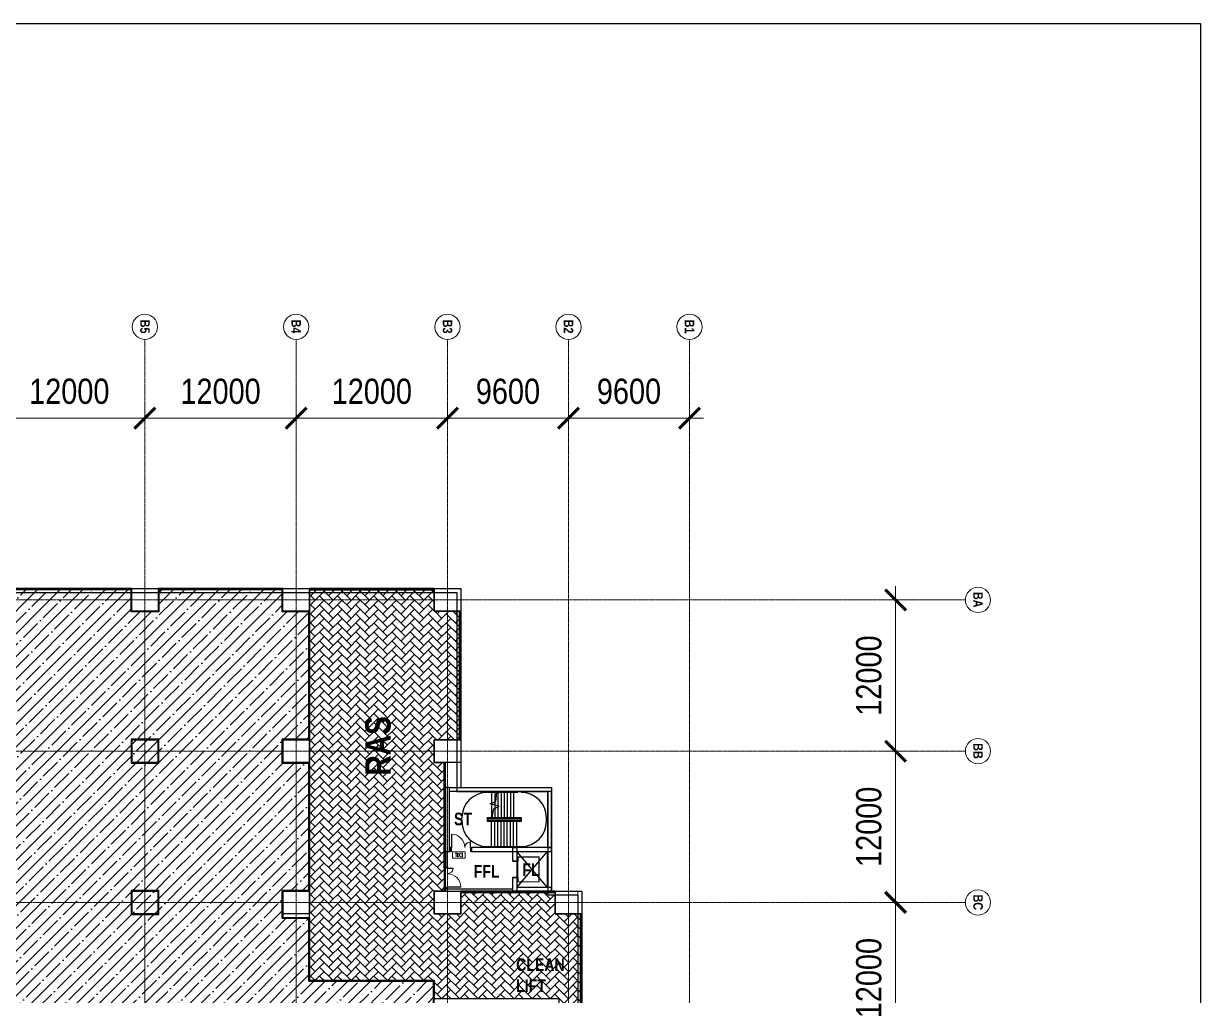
# Model space of a CAD drawing. Extents: x -15449 to 568150, y -1239737 to 53667.
# Drawn here: x 253699 to 347064, y -237180 to -160078 of the extents above; entities that cross this region are included whole.
import ezdxf

# ---------------------------------------------------------------- set-up
doc = ezdxf.new("R2010")
doc.units = 0
doc.header["$LTSCALE"] = 8
doc.linetypes.add('IDA - Grid Line', pattern=[3500, 2000, -500, 500, -500])
doc.layers.get('0').update_dxf_attribs({"color": 1, "linetype": 'CONTINUOUS'})
doc.layers.get('Defpoints').update_dxf_attribs({"linetype": 'CONTINUOUS'})
for name, color, linetype in [('0-格栅板', 90, 'CONTINUOUS'), ('000_CTCI_CSA', 7, 'CONTINUOUS'), ('高架地板', 241, 'CONTINUOUS')]:
    doc.layers.add(name, color=color, linetype=linetype)
for name, color, linetype, lineweight, true_color in [('A-_--------_-D0-2', 4, 'CONTINUOUS', 18, 0x00ffff), ('A-_RALG----_E1-1', 4, 'CONTINUOUS', 9, 0x00ffff), ('A-_RALG----_E3-1', 4, 'CONTINUOUS', 9, 0x00ffff), ('Block - Cargo Lift_dwg', 7, 'CONTINUOUS', 9, 0x767676)]:
    doc.layers.add(name, color=color, linetype=linetype, lineweight=lineweight, true_color=true_color)
for name, color, linetype, lineweight in [('A-_ANOTGRID_E', 7, 'CONTINUOUS', 9), ('A-_DOOR----_E', 7, 'CONTINUOUS', 9), ('A-ANOT----_D', 7, 'CONTINUOUS', 9)]:
    doc.layers.add(name, color=color, linetype=linetype, lineweight=lineweight)
doc.styles.add('Arial Narrow', font='ARIALN.TTF', dxfattribs={"height": 0.2})
doc.styles.add('Arial Narrow_B', font='ARIALNB.TTF', dxfattribs={"height": 750})
doc.styles.add('Site Area', font='arial.ttf', dxfattribs={"width": 0.8})
doc.dimstyles.new('probe phase 2', dxfattribs={"dimscale": 1100, "dimtxt": 2000, "dimasz": 1.5, "dimexe": 1, "dimexo": 1, "dimgap": 1, "dimtad": 1, "dimdec": 0, "dimzin": 3, "dimdsep": 46, "dimtxsty": 'Arial Narrow', "dimblk": 'X-F10A-LAY-S0-00-ASITE-002$0$_ArchTick', "dimcen": 0, "dimdle": 1, "dimclrd": 256, "dimclre": 256, "dimclrt": 256, "dimadec": 0, "dimazin": 0, "dimtfac": 0.5, "dimtdec": 0, "dimtix": 1, "dimtmove": 2, "dimatfit": 3, "dimfxl": 1, "dimtolj": 1, "dimtzin": 15, "dimlwd": -1, "dimlwe": -1, "dimarcsym": 0})

# ---------------------------------------------------------------- blocks, each defined once
blk = doc.blocks.new('X-F10A-LAY-S0-00-ASITE-002$0$_ArchTick')
at = {"color": 0, "linetype": 'ByBlock', "const_width": 0.15}
blk.add_lwpolyline([(-0.5, -0.5), (0.5, 0.5)], dxfattribs=at)
blk = doc.blocks.new('*D396')
at = {"layer": 'A-ANOT----_D', "transparency": 16777216}
for p, q in [((24149, -10139), (24149, -24339)), ((24703, -11239), (23049, -11239)), ((24703, -23239), (23049, -23239))]:
    blk.add_line(p, q, dxfattribs=at)
at = {"layer": 'Defpoints', "color": 0, "transparency": 16777216}
for p in [(25803, -11239), (24149, -23239), (25803, -23239, 0)]:
    blk.add_point(p, dxfattribs=at)
at = {"layer": 'A-ANOT----_D', "transparency": 16777216, "xscale": 1650, "yscale": 1650, "zscale": 1650}
for p, rotation in [((24149, -11239), 90), ((24149, -23239), 270)]:
    blk.add_blockref('X-F10A-LAY-S0-00-ASITE-002$0$_ArchTick', p, dxfattribs=dict(at, rotation=rotation))
at = {"layer": 'A-ANOT----_D', "transparency": 16777216, "insert": (22028, -17239), "char_height": 2000, "width": 8231.19, "attachment_point": 5, "rotation": 90, "style": 'Arial Narrow'}
blk.add_mtext('\\A1;12000', dxfattribs=at)
blk = doc.blocks.new('Grid - 4 mm Dia-18759-PH2 LEVEL 3 PROBE')
at = {"layer": 'A-_ANOTGRID_E'}
blk.add_circle((0, 0), 4, dxfattribs=at)
blk = doc.blocks.new('*D382')
at = {"layer": 'A-ANOT----_D', "transparency": 16777216}
for p, q in [((-47404, 2624), (-47404, 4279)), ((-35404, 2624), (-35404, 4279)), ((-34304, 3179), (-48504, 3179))]:
    blk.add_line(p, q, dxfattribs=at)
at = {"layer": 'Defpoints', "color": 0, "transparency": 16777216}
for p in [(-47404, 3179), (-47404, 1524, 0), (-35404, 1524)]:
    blk.add_point(p, dxfattribs=at)
at = {"layer": 'A-ANOT----_D', "transparency": 16777216, "xscale": 1650, "yscale": 1650, "zscale": 1650, "rotation": 180}
blk.add_blockref('X-F10A-LAY-S0-00-ASITE-002$0$_ArchTick', (-47404, 3179), dxfattribs=at)
at = {"layer": 'A-ANOT----_D', "transparency": 16777216, "xscale": 1650, "yscale": 1650, "zscale": 1650}
blk.add_blockref('X-F10A-LAY-S0-00-ASITE-002$0$_ArchTick', (-35404, 3179), dxfattribs=at)
at = {"layer": 'A-ANOT----_D', "transparency": 16777216, "insert": (-41404, 5300), "char_height": 2000, "width": 8231.19, "attachment_point": 5, "style": 'Arial Narrow'}
blk.add_mtext('\\A1;12000', dxfattribs=at)
blk = doc.blocks.new('*D383')
at = {"layer": 'A-ANOT----_D', "transparency": 16777216}
for p, q in [((-35404, 2624), (-35404, 4279)), ((-23404, 2624), (-23404, 4279)), ((-22304, 3179), (-36504, 3179))]:
    blk.add_line(p, q, dxfattribs=at)
at = {"layer": 'Defpoints', "color": 0, "transparency": 16777216}
for p in [(-35404, 3179), (-35404, 1524, 0), (-23404, 1524)]:
    blk.add_point(p, dxfattribs=at)
at = {"layer": 'A-ANOT----_D', "transparency": 16777216, "xscale": 1650, "yscale": 1650, "zscale": 1650, "rotation": 180}
blk.add_blockref('X-F10A-LAY-S0-00-ASITE-002$0$_ArchTick', (-35404, 3179), dxfattribs=at)
at = {"layer": 'A-ANOT----_D', "transparency": 16777216, "xscale": 1650, "yscale": 1650, "zscale": 1650}
blk.add_blockref('X-F10A-LAY-S0-00-ASITE-002$0$_ArchTick', (-23404, 3179), dxfattribs=at)
at = {"layer": 'A-ANOT----_D', "transparency": 16777216, "insert": (-29404, 5300), "char_height": 2000, "width": 8231.19, "attachment_point": 5, "style": 'Arial Narrow'}
blk.add_mtext('\\A1;12000', dxfattribs=at)
blk = doc.blocks.new('*D384')
at = {"layer": 'A-ANOT----_D', "transparency": 16777216}
for p, q in [((-23404, 2624), (-23404, 4279)), ((-11404, 2624), (-11404, 4279)), ((-10304, 3179), (-24504, 3179))]:
    blk.add_line(p, q, dxfattribs=at)
at = {"layer": 'Defpoints', "color": 0, "transparency": 16777216}
for p in [(-23404, 3179), (-23404, 1524, 0), (-11404, 1524)]:
    blk.add_point(p, dxfattribs=at)
at = {"layer": 'A-ANOT----_D', "transparency": 16777216, "xscale": 1650, "yscale": 1650, "zscale": 1650, "rotation": 180}
blk.add_blockref('X-F10A-LAY-S0-00-ASITE-002$0$_ArchTick', (-23404, 3179), dxfattribs=at)
at = {"layer": 'A-ANOT----_D', "transparency": 16777216, "xscale": 1650, "yscale": 1650, "zscale": 1650}
blk.add_blockref('X-F10A-LAY-S0-00-ASITE-002$0$_ArchTick', (-11404, 3179), dxfattribs=at)
at = {"layer": 'A-ANOT----_D', "transparency": 16777216, "insert": (-17404, 5300), "char_height": 2000, "width": 8231.19, "attachment_point": 5, "style": 'Arial Narrow'}
blk.add_mtext('\\A1;12000', dxfattribs=at)
blk = doc.blocks.new('*D385')
at = {"layer": 'A-ANOT----_D', "transparency": 16777216}
for p, q in [((-11404, 2624), (-11404, 4279)), ((-1804, 2624), (-1804, 4279)), ((-704, 3179), (-12504, 3179))]:
    blk.add_line(p, q, dxfattribs=at)
at = {"layer": 'Defpoints', "color": 0, "transparency": 16777216}
for p in [(-11404, 3179), (-11404, 1524, 0), (-1804, 1524, 0)]:
    blk.add_point(p, dxfattribs=at)
at = {"layer": 'A-ANOT----_D', "transparency": 16777216, "xscale": 1650, "yscale": 1650, "zscale": 1650, "rotation": 180}
blk.add_blockref('X-F10A-LAY-S0-00-ASITE-002$0$_ArchTick', (-11404, 3179), dxfattribs=at)
at = {"layer": 'A-ANOT----_D', "transparency": 16777216, "xscale": 1650, "yscale": 1650, "zscale": 1650}
blk.add_blockref('X-F10A-LAY-S0-00-ASITE-002$0$_ArchTick', (-1804, 3179), dxfattribs=at)
at = {"layer": 'A-ANOT----_D', "transparency": 16777216, "insert": (-6604, 5300), "char_height": 2000, "width": 8231.19, "attachment_point": 5, "style": 'Arial Narrow'}
blk.add_mtext('\\A1;9600', dxfattribs=at)
blk = doc.blocks.new('*D386')
at = {"layer": 'A-ANOT----_D', "transparency": 16777216}
for p, q in [((-1804, 2624), (-1804, 4279)), ((7796, 2624), (7796, 4279)), ((8896, 3179), (-2904, 3179))]:
    blk.add_line(p, q, dxfattribs=at)
at = {"layer": 'Defpoints', "color": 0, "transparency": 16777216}
for p in [(-1804, 3179), (-1804, 1524, 0), (7796, 1524, 0)]:
    blk.add_point(p, dxfattribs=at)
at = {"layer": 'A-ANOT----_D', "transparency": 16777216, "xscale": 1650, "yscale": 1650, "zscale": 1650, "rotation": 180}
blk.add_blockref('X-F10A-LAY-S0-00-ASITE-002$0$_ArchTick', (-1804, 3179), dxfattribs=at)
at = {"layer": 'A-ANOT----_D', "transparency": 16777216, "xscale": 1650, "yscale": 1650, "zscale": 1650}
blk.add_blockref('X-F10A-LAY-S0-00-ASITE-002$0$_ArchTick', (7796, 3179), dxfattribs=at)
at = {"layer": 'A-ANOT----_D', "transparency": 16777216, "insert": (2996, 5300), "char_height": 2000, "width": 8231.19, "attachment_point": 5, "style": 'Arial Narrow'}
blk.add_mtext('\\A1;9600', dxfattribs=at)
blk = doc.blocks.new('*D387')
at = {"layer": 'A-ANOT----_D', "transparency": 16777216}
for p, q in [((24149, -22139), (24149, -36339)), ((24703, -23239), (23049, -23239)), ((24703, -35239), (23049, -35239))]:
    blk.add_line(p, q, dxfattribs=at)
at = {"layer": 'Defpoints', "color": 0, "transparency": 16777216}
for p in [(25803, -23239), (24149, -35239), (25803, -35239, 0)]:
    blk.add_point(p, dxfattribs=at)
at = {"layer": 'A-ANOT----_D', "transparency": 16777216, "xscale": 1650, "yscale": 1650, "zscale": 1650}
for p, rotation in [((24149, -23239), 90), ((24149, -35239), 270)]:
    blk.add_blockref('X-F10A-LAY-S0-00-ASITE-002$0$_ArchTick', p, dxfattribs=dict(at, rotation=rotation))
at = {"layer": 'A-ANOT----_D', "transparency": 16777216, "insert": (22028, -29239), "char_height": 2000, "width": 8231.19, "attachment_point": 5, "rotation": 90, "style": 'Arial Narrow'}
blk.add_mtext('\\A1;12000', dxfattribs=at)
blk = doc.blocks.new('*D388')
at = {"layer": 'A-ANOT----_D', "transparency": 16777216}
for p, q in [((24149, -34139), (24149, -48339)), ((24703, -35239), (23049, -35239)), ((24703, -47239), (23049, -47239))]:
    blk.add_line(p, q, dxfattribs=at)
at = {"layer": 'Defpoints', "color": 0, "transparency": 16777216}
for p in [(25803, -35239), (24149, -47239), (25803, -47239, 0)]:
    blk.add_point(p, dxfattribs=at)
at = {"layer": 'A-ANOT----_D', "transparency": 16777216, "xscale": 1650, "yscale": 1650, "zscale": 1650}
for p, rotation in [((24149, -35239), 90), ((24149, -47239), 270)]:
    blk.add_blockref('X-F10A-LAY-S0-00-ASITE-002$0$_ArchTick', p, dxfattribs=dict(at, rotation=rotation))
at = {"layer": 'A-ANOT----_D', "transparency": 16777216, "insert": (22028, -41239), "char_height": 2000, "width": 8231.19, "attachment_point": 5, "rotation": 90, "style": 'Arial Narrow'}
blk.add_mtext('\\A1;12000', dxfattribs=at)
blk = doc.blocks.new('column grid')
at = {"color": 252, "elevation": 0}
for points in [[(-36454.4, -10339.4), (-34354.4, -10339.4), (-34354.4, -12139.4), (-36454.4, -12139.4)], [(-24454.4, -10338.8), (-22354.4, -10338.8), (-22354.4, -12138.8), (-24454.4, -12138.8)], [(-12454.4, -10338.8), (-10354.4, -10338.8), (-10354.4, -12138.8), (-12454.4, -12138.8)], [(-36454.4, -22339.4), (-34354.4, -22339.4), (-34354.4, -24139.4), (-36454.4, -24139.4)], [(-24454.4, -22338.8), (-22354.4, -22338.8), (-22354.4, -24138.8), (-24454.4, -24138.8)], [(-12454.4, -22338.8), (-10354.4, -22338.8), (-10354.4, -24138.8), (-12454.4, -24138.8)], [(-36454.4, -34339.4), (-34354.4, -34339.4), (-34354.4, -36139.4), (-36454.4, -36139.4)], [(-24454.4, -34338.8), (-22354.4, -34338.8), (-22354.4, -36138.8), (-24454.4, -36138.8)], [(-12454.4, -34338.8), (-10354.4, -34338.8), (-10354.4, -36138.8), (-12454.4, -36138.8)], [(-2854.4, -34338.8), (-754.4, -34338.8), (-754.4, -36138.8), (-2854.4, -36138.8)]]:
    blk.add_lwpolyline(points, close=True, dxfattribs=at)
at = {"layer": 'A-_ANOTGRID_E', "color": 8, "linetype": 'IDA - Grid Line', "ltscale": 0.005, "true_color": 0x808080}
for p, q in [((-35404.4, 9427, 0), (-35404.4, -120414.2, 0)), ((-23404.4, 9427, 0), (-23404.4, -120414.2, 0)), ((-11404.4, 9427, 0), (-11404.4, -120414.2, 0)), ((-1804.4, 9427, 0), (-1804.4, -120414.2, 0)), ((7795.6, 9427, 0), (7795.6, -120414.2, 0)), ((29680.4, -11238.8, 0), (-104784.6, -11238.8, 0)), ((29680.4, -23238.8, 0), (-104784.6, -23238.8, 0)), ((29680.4, -35238.8, 0), (-104784.6, -35238.8, 0))]:
    blk.add_line(p, q, dxfattribs=at)
at = {"layer": 'Defpoints', "color": 2, "elevation": 0}
blk.add_lwpolyline([(-127418.5, 34485), (48331.5, 34485), (48331.5, -126648), (-127418.5, -126648)], close=True, dxfattribs=at)
at = {"layer": 'A-_ANOTGRID_E'}
for p, xscale, yscale, zscale, rotation in [((-35404.4, 10427, 0), 249.9999999999998, 249.9999999999998, 249.9999999999998, 179.9999999999997), ((-23404.4, 10427, 0), 249.9999999999997, 249.9999999999997, 249.9999999999997, 179.9999999999999), ((-11404.4, 10427, 0), 249.9999999999998, 249.9999999999998, 249.9999999999998, 179.9999999999998), ((-1804.4, 10427, 0), 249.9999999999997, 249.9999999999997, 249.9999999999997, 179.9999999999999), ((7795.6, 10427, 0), 249.9999999999998, 249.9999999999998, 249.9999999999998, 179.9999999999998), ((30680.4, -23238.8, 0), 250.0000000000003, 250.0000000000003, 250.0000000000003, 90), ((30680.4, -35238.8, 0), 250.0000000000003, 250.0000000000003, 250.0000000000003, 90)]:
    blk.add_blockref('Grid - 4 mm Dia-18759-PH2 LEVEL 3 PROBE', p, dxfattribs=dict(at, xscale=xscale, yscale=yscale, zscale=zscale, rotation=rotation))
at = {"layer": 'A-_ANOTGRID_E', "color": 1, "xscale": 250.0000000000003, "yscale": 250.0000000000003, "zscale": 250.0000000000003, "rotation": 90}
blk.add_blockref('Grid - 4 mm Dia-18759-PH2 LEVEL 3 PROBE', (30680.4, -11238.8, 0), dxfattribs=at)
at = {"layer": 'A-_ANOTGRID_E', "char_height": 750, "attachment_point": 1, "rotation": 270, "style": 'Arial Narrow_B'}
for s, insert, width in [('B5', (-35026.3, 10996, 0), 1342.827), ('B4', (-23026.3, 10996, 0), 1342.827), ('B3', (-11026.3, 10996, 0), 1342.827), ('B2', (-1426.3, 10996, 0), 1342.827), ('B1', (8173.7, 10996, 0), 1342.827), ('BA', (31064.6, -10602.8, 0), 1342.827), ('BB', (31064.6, -22602.8, 0), 1523.206), ('BC', (31064.6, -34602.8, 0), 1523.206)]:
    blk.add_mtext(s, dxfattribs=dict(at, insert=insert, width=width))
at = {"layer": 'A-ANOT----_D'}
for base, p1, p2, picture, middle in [((-47404.4, 3178.8, 0), (-35404.4, 1524.3, 0), (-47404.4, 1524.3, 0), '*D382', (-41404.4, 5299.9, 0)), ((-35404.4, 3178.8, 0), (-23404.4, 1524.3, 0), (-35404.4, 1524.3, 0), '*D383', (-29404.4, 5299.9, 0)), ((-23404.4, 3178.8, 0), (-11404.4, 1524.3, 0), (-23404.4, 1524.3, 0), '*D384', (-17404.4, 5299.9, 0)), ((-11404.4, 3178.8, 0), (-1804.4, 1524.3, 0), (-11404.4, 1524.3, 0), '*D385', (-6604.4, 5299.9, 0)), ((-1804.4, 3178.8, 0), (7795.6, 1524.3, 0), (-1804.4, 1524.3, 0), '*D386', (2995.6, 5299.9, 0))]:
    dim = blk.add_linear_dim(base=base, p1=p1, p2=p2, dimstyle='probe phase 2', dxfattribs=at)
    dim.commit()
    dim.dimension.update_dxf_attribs({"geometry": picture, "text_midpoint": middle})
for base, p1, p2, picture, middle in [((24148.9, -23238.8, 0), (25803.4, -11238.8, 0), (25803.4, -23238.8, 0), '*D396', (22027.7, -17238.8, 0)), ((24148.9, -35238.8, 0), (25803.4, -23238.8, 0), (25803.4, -35238.8, 0), '*D387', (22027.7, -29238.8, 0)), ((24148.9, -47238.8, 0), (25803.4, -35238.8, 0), (25803.4, -47238.8, 0), '*D388', (22027.7, -41238.8, 0))]:
    dim = blk.add_linear_dim(base=base, p1=p1, p2=p2, angle=90, dimstyle='probe phase 2', dxfattribs=at)
    dim.commit()
    dim.dimension.update_dxf_attribs({"geometry": picture, "text_midpoint": middle})
blk = doc.blocks.new('CTCI_Building Footprint and Grid')
at = {"color": 8}
for p, q in [((1976397, -892162, 0), (1976097, -892162, 0)), ((1976097, -892162, 0), (1976097, -897222, 0)), ((1976397, -892162, 0), (1984496, -892162, 0)), ((1976397, -892462, 0), (1976397, -892162, 0)), ((1976397, -897222, 0), (1976397, -892162, 0)), ((1984496, -892462, 0), (1976397, -892462, 0)), ((1979746, -892462, 0), (1979746, -892502, 0)), ((1979746, -892542, 0), (1979746, -894542, 0)), ((1979996, -892462, 0), (1979996, -892502, 0)), ((1979996, -892542, 0), (1979996, -894542, 0)), ((1980074, -893253, 0), (1980176, -892542, 0)), ((1980187, -892502, 0), (1980197, -892462, 0)), ((1980246, -892462, 0), (1980246, -892502, 0)), ((1980246, -892542, 0), (1980246, -894542, 0)), ((1980496, -892462, 0), (1980496, -892502, 0)), ((1980496, -892542, 0), (1980496, -894542, 0)), ((1980746, -892462, 0), (1980746, -892502, 0)), ((1980746, -892542, 0), (1980746, -894542, 0)), ((1980996, -892462, 0), (1980996, -892502, 0)), ((1980996, -892542, 0), (1980996, -894542, 0)), ((1981246, -892462, 0), (1981246, -892502, 0)), ((1981246, -892542, 0), (1981246, -894542, 0)), ((1981496, -892462, 0), (1981496, -892502, 0)), ((1981496, -892542, 0), (1981496, -894542, 0)), ((1984496, -892462, 0), (1984196, -892462, 0)), ((1984196, -892462, 0), (1984196, -896922, 0)), ((1984496, -892162, 0), (1984496, -892462, 0)), ((1984496, -896922, 0), (1984496, -892462, 0)), ((1979634, -893445, 0), (1980074, -893253, 0)), ((1980359, -893640, 0), (1979634, -893445, 0)), ((1979746, -893396, 0), (1979746, -893475, 0)), ((1979996, -893287, 0), (1979996, -893542, 0)), ((1979795, -894542, 0), (1979919, -893832, 0)), ((1979919, -893832, 0), (1980359, -893640, 0)), ((1980246, -893609, 0), (1980246, -893689, 0)), ((1977396, -894842, 0), (1977396, -894542, 0)), ((1979396, -894542, 0), (1979396, -894842, 0)), ((1979746, -896842, 0), (1979746, -894842, 0)), ((1979996, -896842, 0), (1979996, -894842, 0)), ((1980246, -896842, 0), (1980246, -894842, 0)), ((1980496, -896842, 0), (1980496, -894842, 0)), ((1980746, -896842, 0), (1980746, -894842, 0)), ((1980996, -896842, 0), (1980996, -894842, 0)), ((1981246, -896842, 0), (1981246, -894842, 0)), ((1981496, -896842, 0), (1981496, -894842, 0)), ((1981746, -896842, 0), (1981746, -894842, 0)), ((1982096, -894842, 0), (1982096, -894542, 0)), ((1982096, -894542, 0), (1982096, -894842, 0)), ((1984096, -894842, 0), (1984096, -894542, 0)), ((1976097, -897222, 0), (1976397, -897222, 0)), ((1976247, -897222, 0), (1976097, -897222, 0)), ((1976097, -897222, 0), (1976097, -898473, 0)), ((1976247, -898473, 0), (1976247, -897222, 0)), ((1976497, -896922, 0), (1976397, -896922, 0)), ((1976397, -896922, 0), (1976397, -897222, 0)), ((1976397, -897222, 0), (1976497, -897222, 0)), ((1976497, -897222, 0), (1976497, -896922, 0)), ((1984496, -896922, 0), (1978147, -896922, 0)), ((1978147, -896922, 0), (1978147, -897222, 0)), ((1978147, -897222, 0), (1984496, -897222, 0)), ((1979746, -896922, 0), (1979746, -896882, 0)), ((1979996, -896922, 0), (1979996, -896882, 0)), ((1980246, -896922, 0), (1980246, -896882, 0)), ((1980496, -896922, 0), (1980496, -896882, 0)), ((1980746, -896922, 0), (1980746, -896882, 0)), ((1980996, -896922, 0), (1980996, -896882, 0)), ((1981246, -896922, 0), (1981246, -896882, 0)), ((1981446, -897998, 0), (1981446, -896922, 0)), ((1981446, -896922, 0), (1981746, -896922, 0)), ((1981496, -896922, 0), (1981496, -896882, 0)), ((1981746, -896922, 0), (1981746, -896882, 0)), ((1981746, -896922, 0), (1981746, -897998, 0)), ((1984496, -896922, 0), (1981746, -896922, 0)), ((1981746, -896922, 0), (1981746, -897222, 0)), ((1981746, -900073, 0), (1984196, -897222, 0)), ((1984196, -900073, 0), (1981746, -897222, 0)), ((1981746, -897222, 0), (1984496, -897222, 0)), ((1984196, -896922, 0), (1984496, -896922, 0)), ((1984196, -900073, 0), (1984196, -897222, 0)), ((1984196, -897222, 0), (1984496, -897222, 0)), ((1984496, -897222, 0), (1984496, -896922, 0)), ((1984496, -897222, 0), (1984496, -896922, 0)), ((1984496, -897222, 0), (1984496, -900073, 0)), ((1981746, -897998, 0), (1981446, -897998, 0)), ((1976097, -898473, 0), (1976247, -898473, 0)), ((1981446, -900373, 0), (1981446, -899298, 0)), ((1981446, -899298, 0), (1981746, -899298, 0)), ((1981746, -899298, 0), (1981746, -900373, 0)), ((1981446, -900223, 0), (1976097, -900223, 0)), ((1976097, -900223, 0), (1976097, -900373, 0)), ((1976097, -900373, 0), (1981446, -900373, 0)), ((1981446, -900373, 0), (1981446, -900223, 0)), ((1981746, -900373, 0), (1981446, -900373, 0)), ((1984496, -900073, 0), (1981747, -900073, 0)), ((1981747, -900073, 0), (1981747, -900373, 0)), ((1984497, -900073, 0), (1981747, -900073, 0)), ((1981747, -900073, 0), (1981747, -900373, 0)), ((1981747, -900373, 0), (1984496, -900373, 0)), ((1981747, -900373, 0), (1984497, -900373, 0)), ((1984496, -900073, 0), (1984196, -900073, 0)), ((1984496, -900373, 0), (1984496, -900073, 0)), ((1984497, -900373, 0), (1984497, -900073, 0))]:
    blk.add_line(p, q, dxfattribs=at)
for centre, start, end in [((1979396, -894542, 0), 90, 180), ((1982096, -894542, 0), 0, 90), ((1979396, -894842, 0), 180, 270), ((1982096, -894842, 0), 270, 0)]:
    blk.add_arc(centre, 2000, start, end, dxfattribs=at)
at = {"layer": '000_CTCI_CSA', "color": 8}
for p, q in [((1907397, -876372, 0), (1977296, -876373, 0)), ((1907697, -876672, 0), (1976996, -876673, 0)), ((1976996, -876673, 0), (1976996, -892462, 0)), ((1977296, -876373, 0), (1977296, -892162, 0)), ((1976996, -892462, 0), (1984197, -892462, 0)), ((1977296, -892162, 0), (1984497, -892162, 0)), ((1984197, -892462, 0), (1984197, -900673, 0)), ((1984497, -892162, 0), (1984497, -900373, 0)), ((1984197, -900673, 0), (1986597, -900673, 0)), ((1984497, -900373, 0), (1986897, -900373, 0)), ((1986597, -900673, 0), (1986597, -936673, 0)), ((1986897, -900373, 0), (1986897, -936373, 0))]:
    blk.add_line(p, q, dxfattribs=at)
at = {"layer": 'A-_--------_-D0-2', "color": 8}
for p, q in [((1976647, -897256, 0), (1976647, -897756, 0)), ((1977647, -897256, 0), (1976647, -897256, 0)), ((1976647, -897756, 0), (1977647, -897756, 0)), ((1976997, -897356, 0), (1976857, -897356, 0)), ((1976927, -897356, 0), (1976927, -897656, 0)), ((1977047, -897356, 0), (1977047, -897656, 0)), ((1977117, -897356, 0), (1977257, -897656, 0)), ((1977257, -897356, 0), (1977117, -897656, 0)), ((1977437, -897356, 0), (1977307, -897356, 0)), ((1977437, -897656, 0), (1977307, -897656, 0)), ((1977437, -897498, 0), (1977357, -897498, 0)), ((1977437, -897356, 0), (1977437, -897656, 0)), ((1977647, -897756, 0), (1977647, -897256, 0))]:
    blk.add_line(p, q, dxfattribs=at)
at = {"layer": 'A-_DOOR----_E', "color": 8}
for p, q in [((1976567, -895862, 0), (1976599, -895862, 0)), ((1976567, -896922, 0), (1976567, -895862, 0)), ((1976599, -895862, 0), (1976599, -896922, 0)), ((1976497, -897222, 0), (1976497, -896922, 0)), ((1976497, -896922, 0), (1976567, -896922, 0)), ((1976567, -897222, 0), (1976497, -897222, 0)), ((1976599, -896922, 0), (1976567, -896922, 0)), ((1976567, -896922, 0), (1976567, -897222, 0)), ((1978077, -896472, 0), (1978045, -896472, 0)), ((1978045, -896472, 0), (1978045, -896922, 0)), ((1978045, -896922, 0), (1978077, -896922, 0)), ((1978077, -896922, 0), (1978077, -896472, 0)), ((1978077, -897222, 0), (1978077, -896922, 0)), ((1978077, -896922, 0), (1978147, -896922, 0)), ((1978147, -897222, 0), (1978077, -897222, 0)), ((1978147, -896922, 0), (1978147, -897222, 0)), ((1981426, -898013, 0), (1981426, -897873, 0)), ((1981431, -897868, 0), (1981446, -897868, 0)), ((1981446, -897868, 0), (1981431, -897868, 0)), ((1981751, -898018, 0), (1981431, -898018, 0)), ((1981746, -897918, 0), (1981751, -897918, 0)), ((1981746, -899278, 0), (1981746, -898017, 0)), ((1981751, -897918, 0), (1981751, -898018, 0)), ((1981751, -897918, 0), (1981761, -897918, 0)), ((1981761, -897918, 0), (1981761, -899378, 0)), ((1981761, -897998, 0), (1981761, -898646, 0)), ((1981786, -898646, 0), (1981786, -897998, 0)), ((1981801, -898648, 0), (1981801, -897998, 0)), ((1981826, -897648, 0), (1983526, -897648, 0)), ((1981826, -898018, 0), (1981826, -897648, 0)), ((1981826, -897673, 0), (1981826, -898018, 0)), ((1981826, -897998, 0), (1981826, -898648, 0)), ((1981826, -898018, 0), (1981851, -898018, 0)), ((1983501, -897673, 0), (1981851, -897673, 0)), ((1981851, -898018, 0), (1981851, -897673, 0)), ((1983501, -899623, 0), (1983501, -897673, 0)), ((1983526, -897648, 0), (1983526, -899648, 0)), ((1975947, -898473, 0), (1975947, -898543, 0)), ((1976247, -898473, 0), (1975947, -898473, 0)), ((1975947, -898543, 0), (1976247, -898543, 0)), ((1976247, -898543, 0), (1976247, -898473, 0)), ((1976247, -898543, 0), (1976697, -898543, 0)), ((1976247, -898575, 0), (1976247, -898543, 0)), ((1976697, -898575, 0), (1976247, -898575, 0)), ((1976697, -898543, 0), (1976697, -898575, 0)), ((1981761, -898650, 0), (1981761, -899298, 0)), ((1981786, -899298, 0), (1981786, -898650, 0)), ((1981801, -898648, 0), (1981801, -899298, 0)), ((1981826, -899298, 0), (1981826, -898648, 0)), ((1976247, -900021, 0), (1976247, -900053, 0)), ((1977307, -900021, 0), (1976247, -900021, 0)), ((1977307, -900053, 0), (1977307, -900021, 0)), ((1981426, -899423, 0), (1981426, -899283, 0)), ((1981431, -899278, 0), (1981751, -899278, 0)), ((1981446, -899428, 0), (1981431, -899428, 0)), ((1981431, -899428, 0), (1981446, -899428, 0)), ((1981751, -899378, 0), (1981746, -899378, 0)), ((1981751, -899278, 0), (1981751, -899378, 0)), ((1981761, -899378, 0), (1981751, -899378, 0)), ((1981826, -899648, 0), (1981826, -899278, 0)), ((1981826, -899278, 0), (1981851, -899278, 0)), ((1983526, -899648, 0), (1981826, -899648, 0)), ((1981851, -899278, 0), (1981851, -899623, 0)), ((1981851, -899623, 0), (1983501, -899623, 0)), ((1975947, -900053, 0), (1975947, -900123, 0)), ((1976247, -900053, 0), (1975947, -900053, 0)), ((1975947, -900123, 0), (1976247, -900123, 0)), ((1976247, -900053, 0), (1977307, -900053, 0)), ((1976247, -900123, 0), (1976247, -900053, 0))]:
    blk.add_line(p, q, dxfattribs=at)
for centre, radius, start, end in [((1976567, -896922, 0), 1060, 0.00004, 90.00004), ((1976567, -896922, 0), 1060, 0.00004, 90.00004), ((1978077, -896922, 0), 450, 90.00004, 180.00004), ((1978077, -896922, 0), 450, 90.00004, 180.00004), ((1981431, -897873, 0), 5, 90, 180), ((1981431, -897873, 0), 5, 90, 165), ((1981431, -898013, 0), 5, 180, 270), ((1976247, -898543, 0), 450, 269.99996, 359.99996), ((1976247, -898543, 0), 450, 269.99996, 359.99996), ((1976247, -900053, 0), 1060, 359.99996, 89.99996), ((1976247, -900053, 0), 1060, 359.99996, 89.99996), ((1981431, -899283, 0), 5, 90, 180), ((1981431, -899423, 0), 5, 180, 270), ((1981431, -899423, 0), 5, 195, 270)]:
    blk.add_arc(centre, radius, start, end, dxfattribs=at)
at = {"layer": 'A-_RALG----_E1-1', "color": 8}
for p, q in [((1979446, -892502, 0), (1979446, -892542, 0)), ((1979746, -892502, 0), (1979446, -892502, 0)), ((1979746, -892542, 0), (1979446, -892542, 0)), ((1980187, -892502, 0), (1979746, -892502, 0)), ((1980176, -892542, 0), (1979746, -892542, 0)), ((1980176, -892542, 0), (1980187, -892502, 0)), ((1981746, -892542, 0), (1980176, -892542, 0)), ((1981746, -892502, 0), (1980187, -892502, 0)), ((1981796, -892502, 0), (1981746, -892502, 0)), ((1981796, -892542, 0), (1981746, -892542, 0)), ((1981796, -892502, 0), (1981796, -892542, 0)), ((1979746, -894572, 0), (1979795, -894572, 0)), ((1979746, -894572, 0), (1979746, -894612, 0)), ((1979795, -894572, 0), (1979746, -894572, 0)), ((1979795, -894612, 0), (1979746, -894612, 0)), ((1979795, -894612, 0), (1979746, -894612, 0)), ((1979446, -896882, 0), (1979446, -896842, 0)), ((1979446, -896842, 0), (1979496, -896842, 0)), ((1979446, -896882, 0), (1979496, -896882, 0)), ((1979496, -896842, 0), (1981746, -896842, 0)), ((1979496, -896882, 0), (1981746, -896882, 0)), ((1981746, -896842, 0), (1982046, -896842, 0)), ((1981746, -896882, 0), (1982046, -896882, 0)), ((1982046, -896882, 0), (1982046, -896842, 0))]:
    blk.add_line(p, q, dxfattribs=at)
at = {"layer": 'A-_RALG----_E3-1', "color": 8}
for p, q in [((1979396, -894542, 0), (1979396, -894842, 0)), ((1979746, -894542, 0), (1979396, -894542, 0)), ((1979396, -894842, 0), (1979496, -894842, 0)), ((1979421, -894567, 0), (1979421, -894817, 0)), ((1979746, -894567, 0), (1979421, -894567, 0)), ((1979421, -894817, 0), (1979496, -894817, 0)), ((1979471, -894617, 0), (1979471, -894767, 0)), ((1979746, -894617, 0), (1979471, -894617, 0)), ((1979746, -894642, 0), (1979471, -894642, 0)), ((1979471, -894742, 0), (1979496, -894742, 0)), ((1979471, -894767, 0), (1979496, -894767, 0)), ((1979496, -894742, 0), (1979746, -894742, 0)), ((1979496, -894767, 0), (1979746, -894767, 0)), ((1979496, -894817, 0), (1979746, -894817, 0)), ((1979496, -894842, 0), (1979746, -894842, 0)), ((1979746, -894542, 0), (1979746, -894567, 0)), ((1979795, -894542, 0), (1979746, -894542, 0)), ((1979746, -894567, 0), (1979746, -894542, 0)), ((1979746, -894567, 0), (1979746, -894572, 0)), ((1979795, -894567, 0), (1979746, -894567, 0)), ((1979746, -894572, 0), (1979746, -894567, 0)), ((1979746, -894612, 0), (1979746, -894617, 0)), ((1979746, -894617, 0), (1979746, -894612, 0)), ((1979746, -894617, 0), (1979746, -894642, 0)), ((1979795, -894617, 0), (1979746, -894617, 0)), ((1979746, -894642, 0), (1979746, -894617, 0)), ((1979795, -894642, 0), (1979746, -894642, 0)), ((1979746, -894742, 0), (1981746, -894742, 0)), ((1979746, -894767, 0), (1981746, -894767, 0)), ((1979746, -894817, 0), (1981746, -894817, 0)), ((1979746, -894842, 0), (1981746, -894842, 0)), ((1979795, -894567, 0), (1979795, -894542, 0)), ((1981746, -894542, 0), (1979795, -894542, 0)), ((1979795, -894567, 0), (1979795, -894542, 0)), ((1981746, -894542, 0), (1979795, -894542, 0)), ((1979795, -894572, 0), (1979795, -894567, 0)), ((1979795, -894572, 0), (1979795, -894567, 0)), ((1979795, -894572, 0), (1979795, -894567, 0)), ((1981746, -894567, 0), (1979795, -894567, 0)), ((1979795, -894572, 0), (1979795, -894567, 0)), ((1979795, -894572, 0), (1979795, -894567, 0)), ((1979795, -894572, 0), (1979795, -894567, 0)), ((1981746, -894567, 0), (1979795, -894567, 0)), ((1979795, -894617, 0), (1979795, -894612, 0)), ((1979795, -894617, 0), (1979795, -894612, 0)), ((1979795, -894617, 0), (1979795, -894612, 0)), ((1979795, -894617, 0), (1979795, -894612, 0)), ((1979795, -894617, 0), (1979795, -894612, 0)), ((1979795, -894617, 0), (1979795, -894612, 0)), ((1979795, -894642, 0), (1979795, -894617, 0)), ((1981746, -894617, 0), (1979795, -894617, 0)), ((1979795, -894642, 0), (1979795, -894617, 0)), ((1981746, -894617, 0), (1979795, -894617, 0)), ((1981746, -894642, 0), (1979795, -894642, 0)), ((1981746, -894642, 0), (1979795, -894642, 0)), ((1982096, -894542, 0), (1981746, -894542, 0)), ((1982096, -894542, 0), (1981746, -894542, 0)), ((1982071, -894567, 0), (1981746, -894567, 0)), ((1982071, -894567, 0), (1981746, -894567, 0)), ((1982021, -894617, 0), (1981746, -894617, 0)), ((1982021, -894617, 0), (1981746, -894617, 0)), ((1982021, -894642, 0), (1981746, -894642, 0)), ((1982021, -894642, 0), (1981746, -894642, 0)), ((1981746, -894767, 0), (1981746, -894742, 0)), ((1981746, -894742, 0), (1981746, -894767, 0)), ((1981746, -894742, 0), (1982021, -894742, 0)), ((1981746, -894742, 0), (1981746, -894767, 0)), ((1981746, -894742, 0), (1982021, -894742, 0)), ((1981746, -894772, 0), (1981746, -894767, 0)), ((1981746, -894767, 0), (1981746, -894772, 0)), ((1981746, -894767, 0), (1982021, -894767, 0)), ((1981746, -894767, 0), (1981746, -894772, 0)), ((1981746, -894767, 0), (1982021, -894767, 0)), ((1981746, -894817, 0), (1981746, -894812, 0)), ((1981746, -894812, 0), (1981746, -894817, 0)), ((1981746, -894812, 0), (1981746, -894817, 0)), ((1981746, -894842, 0), (1981746, -894817, 0)), ((1981746, -894817, 0), (1981746, -894842, 0)), ((1981746, -894817, 0), (1982071, -894817, 0)), ((1981746, -894817, 0), (1981746, -894842, 0)), ((1981746, -894817, 0), (1982071, -894817, 0)), ((1981746, -894842, 0), (1982096, -894842, 0)), ((1981746, -894842, 0), (1982096, -894842, 0)), ((1982021, -894767, 0), (1982021, -894617, 0)), ((1982021, -894767, 0), (1982021, -894617, 0)), ((1982071, -894817, 0), (1982071, -894567, 0)), ((1982071, -894817, 0), (1982071, -894567, 0)), ((1982096, -894842, 0), (1982096, -894542, 0)), ((1982096, -894842, 0), (1982096, -894542, 0))]:
    blk.add_line(p, q, dxfattribs=at)
at = {"color": 252}
blk.add_blockref('column grid', (1987651, -866033, 0), dxfattribs=at)
at = {"color": 252, "lineweight": 53, "char_height": 1000, "attachment_point": 7, "style": 'Site Area'}
for s, insert in [('{\\fArial|b1|i0|c0|p34;ST}', (1976765, -895163, 0)), ('{\\fArial|b1|i0|c0|p34;FL}', (1982185, -899166, 0)), ('{\\fArial|b1|i0|c0|p34;FFL}', (1978328, -899300, 0))]:
    blk.add_mtext_dynamic_manual_height_columns(s, width=3027.31, gutter_width=24255, heights=[0], dxfattribs=dict(at, insert=insert))

msp = doc.modelspace()

# ---------------------------------------------------------------- hatches: boundary and pattern name
at = {"layer": '0-格栅板'}
h = msp.add_hatch(dxfattribs=at)
h.set_pattern_fill('AR-HBONE', color=256, scale=5)
h.set_pattern_definition([(45, (102604.2, 0), (0, 718.4205), [1524, -508]), (135, (102963.4, 359.2), (7e-14, 718.4205), [1524, -508])])
h.paths.add_polyline_path([(286278.3145, -216902.1709), (288277.8642, -216902.559), (288278.3145, -206702.2592), (286278.3145, -206702.1709), (286277.8676, -205002.5644), (276378.3145, -205002.5644), (276378.3145, -236002.1709), (286277.8676, -236002.5634), (286278.3145, -237452.1709), (296178.3145, -237452.1709), (296178.3145, -240902.1709), (297878.3145, -240902.1709), (297878.3145, -230702.1709), (295878.3145, -230702.1709), (295878.3145, -229002.1709), (288378.3145, -229002.1709), (288378.3145, -230702.1709), (286278.3145, -230702.1709), (286278.3145, -228902.1709), (287078.6881, -228902.6439), (287078.698, -218702.1899), (286278.3145, -218702.1709)])
at = {"layer": '高架地板'}
h = msp.add_hatch(dxfattribs=at)
h.set_pattern_fill('ANSI35', color=4, scale=200)
h.paths.add_polyline_path([(286227.9329, -236052.1709), (276328.3145, -236052.1709), (276328.3145, -231052.1709), (274228.3145, -231052.1709), (274228.3145, -228852.1709), (276328.3145, -228852.1709), (276328.3145, -218752.1709), (274228.3145, -218752.1709), (274228.3145, -216852.1709), (276328.3145, -216852.1709), (276328.3145, -206752.1709), (274228.3145, -206752.1709), (274228.3145, -205002.5644), (264428.3145, -205002.5644), (264428.3145, -206752.8143), (262228.3145, -206752.8143), (262228.3145, -205002.5644), (252428.3145, -205002.5644), (252428.3145, -206752.7469), (250228.3145, -206752.7469), (250228.3145, -205002.5644), (240428.3145, -205002.5644), (240428.3145, -206752.1709), (238228.3145, -206752.1709), (238228.3145, -205002.1718), (230228.3145, -205002.1718), (230228.3145, -228852.1709), (240428.3145, -228852.1709), (240428.3145, -230752.1709), (238328.3145, -230752.1709), (238328.3145, -240852.1709), (240428.3145, -240852.1709), (240428.3145, -242752.1709), (238328.3145, -242752.1709), (238328.3145, -252852.1709), (252428.3145, -252852.1709), (252428.3145, -254752.7469), (250328.3145, -254752.7469), (250328.3193, -264852.1709), (252428.3145, -264852.1709), (252428.3145, -266752.7469), (250328.3145, -266752.7469), (250328.3145, -276851.7783), (252428.3145, -276851.7783), (252428.3145, -278752.7469), (250278.3145, -278752.7469), (250278.3145, -286302.7469), (258678.1767, -286302.7469), (258678.1767, -288852.8143), (258678.1767, -290902.955), (262228.3145, -290902.955), (262228.3145, -288852.8143), (264428.3145, -288852.8143), (264428.3145, -290753.3903), (262378.3145, -290753.3903), (262378.3145, -296952.7469), (264428.3145, -296952.7469), (264428.3145, -298402.1705), (274228.3145, -298402.1705), (274228.3145, -296952.7469), (276428.3145, -296952.7469), (276428.3145, -298402.1703), (286228.3145, -298402.1703), (286228.3145, -296952.7469), (288428.3145, -296952.7469), (288428.3145, -298402.1705), (295828.3144, -298402.1563), (295828.3116, -296951.6196), (297877.8668, -296951.6196), (297877.8668, -290752.1709), (295885.4125, -290752.1709), (295828.4553, -271253.8076), (286227.9329, -271252.1623)])

# ---------------------------------------------------------------- linework, layer by layer
at = {"layer": '0-格栅板', "lineweight": -3, "elevation": 0}
msp.add_lwpolyline([(276378.3145, -205002.5644), (286277.8676, -205002.5644), (286278.3145, -206702.1709), (288278.3145, -206702.2592), (288277.8642, -216902.559), (286278.3145, -216902.1709), (286278.3145, -218702.1709), (287078.698, -218702.1899), (287078.6881, -228902.6439), (286278.3145, -228902.1709), (286278.3145, -230702.1709), (288378.3145, -230702.1709), (288378.3145, -229002.1709), (295878.3145, -229002.1709), (295878.3145, -230702.1709), (297878.3145, -230702.1709), (297878.3145, -240902.1709), (296178.3145, -240902.1709), (296178.3145, -237452.1709), (286278.3145, -237452.1709), (286277.8676, -236002.5634), (276378.3145, -236002.1709), (276378.3145, -205002.5644)], dxfattribs=at)
at = {"layer": 'Block - Cargo Lift_dwg', "lineweight": -3}
for p, q in [((262277.8676, -204902.5644, 0), (252377.8676, -204902.5644, 0)), ((262277.8676, -205002.5644, 0), (252377.8676, -205002.5644, 0)), ((262228.3145, -206752.8143, 0), (262228.3145, -205002.1718, 0)), ((262278.3145, -206702.8143, 0), (262278.3145, -205002.1718, 0)), ((274277.8676, -204902.5644, 0), (264377.8676, -204902.5644, 0)), ((274277.8676, -205002.5644, 0), (264377.8676, -205002.5644, 0)), ((264378.3145, -205002.1718, 0), (264378.3145, -206702.8143, 0)), ((264428.3145, -205002.1718, 0), (264428.3145, -206752.8143, 0)), ((274228.3145, -206752.1709, 0), (274228.3145, -205002.1718, 0)), ((274278.3145, -206702.1709, 0), (274278.3145, -205002.1718, 0)), ((286277.8676, -204902.5644, 0), (276377.8676, -204902.5644, 0)), ((286277.8676, -205002.5644, 0), (276377.8676, -205002.5644, 0)), ((264428.3145, -206752.8143, 0), (262228.3145, -206752.8143, 0)), ((264378.3145, -206702.8143, 0), (262278.3145, -206702.8143, 0)), ((276378.3145, -206752.1709, 0), (274228.3145, -206752.1709, 0)), ((276378.3145, -206702.1709, 0), (274278.3145, -206702.1709, 0)), ((276328.3145, -206702.1709, 0), (276328.3145, -216852.1709, 0)), ((276378.3145, -206702.1709, 0), (276378.3145, -216852.1709, 0)), ((288277.8642, -216902.559, 0), (288278.3145, -206702.1665, 0)), ((288377.8642, -216902.5634, 0), (288378.3145, -206702.1709, 0)), ((264428.3145, -216852.1709, 0), (262228.3145, -216852.1709, 0)), ((262228.3145, -216852.1709, 0), (262228.3145, -218752.8143, 0)), ((264378.3145, -216902.1709, 0), (262278.3145, -216902.1709, 0)), ((262278.3145, -216902.1709, 0), (262278.3145, -218702.8143, 0)), ((264378.3145, -218702.8143, 0), (264378.3145, -216902.1709, 0)), ((264428.3145, -218752.8143, 0), (264428.3145, -216852.1709, 0)), ((276378.3145, -216852.1709, 0), (274228.3145, -216852.1709, 0)), ((274228.3145, -216852.1709, 0), (274228.3145, -218752.1709, 0)), ((276378.3145, -216902.1709, 0), (274278.3145, -216902.1709, 0)), ((274278.3145, -216902.1709, 0), (274278.3145, -218702.1709, 0)), ((262228.3145, -218752.8143, 0), (264428.3145, -218752.8143, 0)), ((262278.3145, -218702.8143, 0), (264378.3145, -218702.8143, 0)), ((274228.3145, -218752.1709, 0), (276378.3145, -218752.1709, 0)), ((274278.3145, -218702.1709, 0), (276378.3145, -218702.1709, 0)), ((276328.3145, -218752.1709, 0), (276328.3145, -228902.1709, 0)), ((276378.3145, -218752.1709, 0), (276378.3145, -228902.1709, 0)), ((287078.5007, -227002.9433, 0), (287078.698, -218702.1685, 0)), ((287178.5007, -227002.9457, 0), (287178.698, -218702.1709, 0)), ((287078.6881, -228902.6439, 0), (287078.4996, -228653.0212, 0)), ((287178.6881, -228902.5684, 0), (287178.4996, -228652.9457, 0)), ((264428.3145, -228852.2383, 0), (262228.3145, -228852.2383, 0)), ((262228.3145, -228852.2383, 0), (262228.3145, -230752.8143, 0)), ((264378.3145, -228902.2383, 0), (262278.3145, -228902.2383, 0)), ((262278.3145, -228902.2383, 0), (262278.3145, -230702.8143, 0)), ((264378.3145, -230702.8143, 0), (264378.3145, -228902.2383, 0)), ((264428.3145, -230752.8143, 0), (264428.3145, -228852.2383, 0)), ((276328.3145, -228852.1709, 0), (274228.3145, -228852.1709, 0)), ((274228.3145, -228852.1709, 0), (274228.3145, -231052.1709, 0)), ((276328.3145, -228902.1709, 0), (274278.3145, -228902.1709, 0)), ((274278.3145, -228902.1709, 0), (274278.3145, -231002.1709, 0)), ((295878.3145, -228902.1709, 0), (288378.3145, -228902.1709, 0)), ((295878.3145, -229002.1709, 0), (288378.3145, -229002.1709, 0)), ((262228.3145, -230752.8143, 0), (264428.3145, -230752.8143, 0)), ((262278.3145, -230702.8143, 0), (264378.3145, -230702.8143, 0)), ((274228.3145, -231052.1709, 0), (276328.3145, -231052.1709, 0)), ((274278.3145, -231002.1709, 0), (276328.3145, -231002.1709, 0)), ((276328.3145, -231002.1709, 0), (276328.3145, -236052.1709, 0)), ((276378.3145, -231002.1709, 0), (276378.3145, -236002.1709, 0)), ((297878.3145, -240902.1709, 0), (297878.3145, -230702.1709, 0)), ((297978.3145, -240902.1709, 0), (297978.3145, -230702.1709, 0)), ((276328.3145, -236052.1709, 0), (286228.3145, -236052.1709, 0)), ((276378.3145, -236002.1709, 0), (286278.3145, -236002.1709, 0)), ((286228.3145, -236052.1709, 0), (286228.3145, -237502.1709, 0)), ((286278.3145, -236002.1709, 0), (286278.3145, -237502.1709, 0))]:
    msp.add_line(p, q, dxfattribs=at)
at = {"layer": 'Block - Cargo Lift_dwg', "color": 8, "ltscale": 0.1, "true_color": 0x808080, "elevation": 0}
msp.add_lwpolyline([(230178.3145, -228902.6222), (230178.3145, -205202.2366), (276378.3145, -205202.496), (276377.8676, -236002.5634), (286277.8676, -236002.5634), (286277.8676, -271202.5634), (295877.8648, -271202.5634), (295877.8475, -291002.1708), (295878.3144, -291008.8377), (295878.3145, -298502.1705), (250278.3145, -298502.1705), (250278.3145, -252902.7469), (238278.3145, -252902.1709), (238277.8676, -228902.5634), (230177.8676, -228902.5634)], dxfattribs=at)
at = {"layer": 'Block - Cargo Lift_dwg', "color": 8, "true_color": 0x808080, "elevation": 0}
msp.add_lwpolyline([(288077.8676, -205202.5618), (276377.8659, -205202.5297), (276377.8676, -236002.5634), (286277.8676, -236002.5634), (286277.8676, -271202.5634), (295877.8615, -271202.5634), (295876.8381, -291002.1708), (305478.3156, -291002.1792), (307278.3128, -291002.1792), (307278.316, -276902.1718), (301578.0066, -276902.1718), (301578.0066, -265204.3622), (297678.3128, -265200.7646), (297678.3161, -228902.5644), (287178.6881, -228902.5684), (287178.698, -220692.4827), (288077.8657, -220692.4869), (288077.8676, -205202.5618)], dxfattribs=at)
at = {"layer": 'Defpoints', "color": 2}
msp.add_lwpolyline([(171314.1998, -160078), (347064.1998, -160078), (347064.1998, -321211), (171314.1998, -321211)], close=True, dxfattribs=at)
at = {"layer": '高架地板', "color": 4, "lineweight": -3, "elevation": 0}
msp.add_lwpolyline([(286227.9329, -271252.1623), (286227.9329, -236052.1709), (276328.3145, -236052.1709), (276328.3145, -231052.1709), (274228.3145, -231052.1709), (274228.3145, -228852.1709), (276328.3145, -228852.1709), (276328.3145, -218752.1709), (274228.3145, -218752.1709), (274228.3145, -216852.1709), (276328.3145, -216852.1709), (276328.3145, -206752.1709), (274228.3145, -206752.1709), (274228.3145, -205002.5644), (264428.3145, -205002.5644), (264428.3145, -206752.8143), (262228.3145, -206752.8143), (262228.3145, -205002.5644), (252428.3145, -205002.5644)], dxfattribs=at)

# ---------------------------------------------------------------- block references
at = {"layer": '000_CTCI_CSA', "color": 2}
msp.add_blockref('CTCI_Building Footprint and Grid', (-1688918.33, 671469.6085, 0), dxfattribs=at)

# ---------------------------------------------------------------- texts
at = {"layer": 'Block - Cargo Lift_dwg', "color": 8, "true_color": 0x808080, "insert": (280814.6116, -219737.2153, 0), "char_height": 2000, "attachment_point": 1, "rotation": 90, "style": 'Site Area'}
msp.add_mtext_dynamic_manual_height_columns('{\\fArial|b1|i0|c0|p34;RAS}', width=4149.053202, gutter_width=24254.764, heights=[0], dxfattribs=at)
at = {"layer": 'Block - Cargo Lift_dwg', "color": 8, "true_color": 0x808080, "insert": (292778.3145, -234240, 0), "char_height": 1000, "attachment_point": 1, "style": 'Site Area'}
msp.add_mtext_dynamic_manual_height_columns('{\\fArial|b1|i0|c0|p34;CLEAN LIFT}', width=4149.053202, gutter_width=24254.764, heights=[0], dxfattribs=at)

doc.saveas('drawing.dxf')
